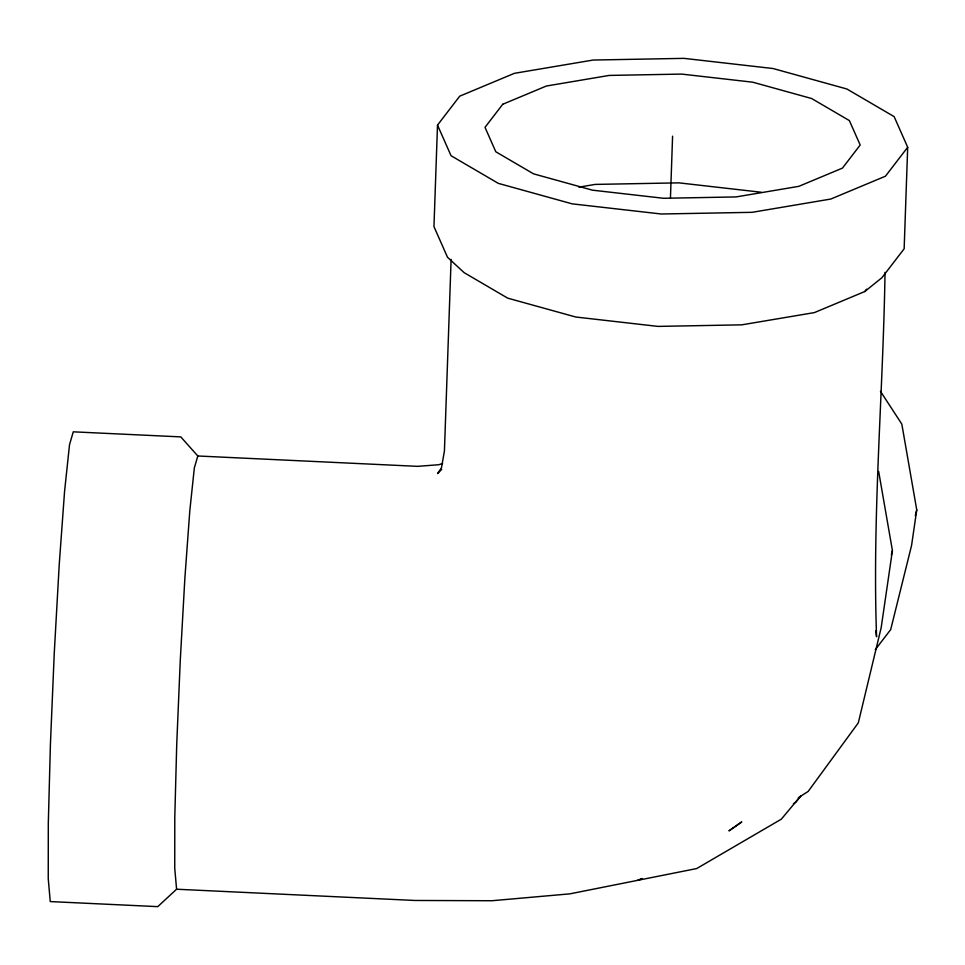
<?xml version="1.0" encoding="UTF-8"?>
<svg xmlns="http://www.w3.org/2000/svg" width="965" height="965" viewBox="0 0 965 965"><rect width="100%" height="100%" fill="white"/><g stroke="black" fill="none" stroke-linecap="round" stroke-linejoin="round"><path stroke-width="1.45" d="M437.507 125.1L433.961 226.63L447.507 257.257L464.141 272.661L507.735 298.161L575.816 317.027L657.997 326.399L741.759 324.843L814.376 312.6L864.773 291.539L881.913 277.727L904.145 248.789L907.691 147.259L894.145 116.632L846.86 88.985L773.049 68.527L683.956 58.358L593.125 60.047L514.393 73.328L459.738 96.162L437.507 125.1L451.053 155.727L498.338 183.374L572.149 203.844L661.242 214.001L752.073 212.324L830.805 199.043L885.46 176.197L907.691 147.259M451.113 259.38L444.431 450.957L441.475 467.748L437.579 473.61L441.681 469.4M670.446 197.849L672.593 136.186M885.026 272.383C883.144 393.792 872.179 515.298 876.582 636.755L875.713 630.821M878.657 471.427L892.42 550.557L881.178 627.672L858.307 722.857L808.163 791.433L798.345 797.693M880.466 391.308L901.817 424.093L916.75 509.894L911.563 545.478L890.695 629.59L875.291 649.65M891.358 554.863L892.42 550.557M915.315 515.696L916.75 509.894M197.813 455.987L194.339 467.868L189.791 510.919L184.846 578.59L180.262 660.567L176.728 744.377L174.786 817.271L174.737 868.138L176.583 889.223L157.765 906.642L50.252 901.575L48.25 878.693L48.298 823.543L50.409 744.522L54.233 653.643L59.215 564.754L64.571 491.39L69.516 444.708L73.268 431.825L180.781 436.892L197.813 455.987L417.628 466.348L438.846 464.72L442.621 463.429M864.773 291.539L866.558 289.211M793.411 803.761L795.884 802.096L800.745 795.932L781.336 819.164L696.682 868.56L569.869 893.855L491.969 900.731L414.974 900.466L176.583 889.223M642.027 878.524L637.877 880.297L642.099 878.765M578.855 187.162L595.164 184.411L678.938 182.855L761.108 192.228M502.753 104.256L485.009 127.344L495.817 151.782L533.548 173.845L592.438 190.165L663.546 198.283L736.018 196.932L798.839 186.341L842.445 168.115L860.189 145.027L849.381 120.589L811.649 98.527L752.76 82.194L681.652 74.088L609.18 75.427L546.359 86.03L502.753 104.256M741.639 821.999L729.142 830.744L741.639 821.999"/></g></svg>
